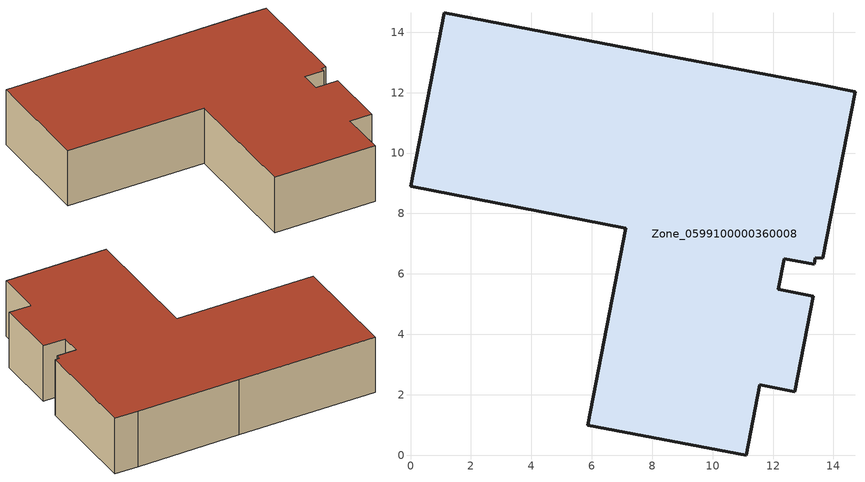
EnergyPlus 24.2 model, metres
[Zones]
Zone_0599100000360008
 floor ground (C_G): 11.56,2.32 11.11,0 5.86,0.99 7.13,7.52 0,8.9 1.11,14.64 8.23,13.27 13.49,12.28 14.71,12.03 13.65,6.52 13.4,6.53 13.37,6.32 12.37,6.51 12.17,5.49 13.32,5.26 12.71,2.1 z0
 wall outside (C_F): 0,8.9 7.13,7.52 5.86,0.99 11.11,0 11.56,2.32 12.71,2.1 13.32,5.26 12.17,5.49 12.37,6.51 13.37,6.32 13.4,6.53 13.65,6.52 14.71,12.03 13.49,12.28 8.23,13.27 1.11,14.64 0,8.9 z0:3.08
 roof outside (C_R): 13.65,6.52 14.71,12.03 13.49,12.28 8.23,13.27 1.11,14.64 0,8.9 7.13,7.52 5.86,0.99 11.11,0 11.56,2.32 12.71,2.1 13.32,5.26 12.17,5.49 12.37,6.51 13.37,6.32 13.4,6.53 z3.08
[BUILDING]
Pand.0599100000360008: North Axis=0; Terrain=City; Loads Convergence Tolerance Value=0.04; Temperature Convergence Tolerance Value=0.4; Solar Distribution=FullExterior; Maximum Number of Warmup Days=25; Minimum Number of Warmup Days=1
[Site:Location]
Rotterdam.The.Hague.AP_ZH_NLD Design_Conditions: Latitude=51.96; Longitude=4.45; Time Zone=1; Elevation=-4.5
[SITE:GROUNDTEMPERATURE:BUILDINGSURFACE]
18, 18, 18, 18, 18, 18, 18, 18, 18, 18, 18, 18
[MATERIAL] Thermal Absorptance=0.9; Solar Absorptance=0.7; Visible Absorptance=0.7
Name | Roughness | Thickness | Conductivity | Density | Specific Heat
G.TI.1992-2005 | MediumSmooth | 0.15 | 0.06 | 540 | 1210
F.TI.1992-2005 | Rough | 0.3 | 0.12 | 1920 | 840
R.TI.1992-2005 | MediumRough | 0.2 | 0.08 | 1500 | 1000
[CONSTRUCTION]
C_G: G.TI.1992-2005
C_F: F.TI.1992-2005
C_R: R.TI.1992-2005
[ZONE]
Zone_0599100000360008: Type=1; Multiplier=1; Ceiling Height=Autocalculate; Volume=Autocalculate; Floor Area=autocalculate; Part of Total Floor Area=Yes
[ZONEINFILTRATION:DESIGNFLOWRATE]
Infil_Zone_0599100000360008: Zone or ZoneList or Space or SpaceList=Zone_0599100000360008; Schedule=AlwaysOn; Design Flow Rate Calculation Method=Flow/Area; Flow Rate per Floor Area=0.0015; Constant Term Coefficient=1; Temperature Term Coefficient=0; Velocity Term Coefficient=0; Velocity Squared Term Coefficient=0
[HVACTEMPLATE:ZONE:IDEALLOADSAIRSYSTEM]
Zone_0599100000360008: Maximum Heating Supply Air Temperature=50; Minimum Cooling Supply Air Temperature=13; Maximum Heating Supply Air Humidity Ratio=0.0156; Minimum Cooling Supply Air Humidity Ratio=0.0077; Heating Limit=NoLimit; Cooling Limit=NoLimit; Dehumidification Control Type=ConstantSensibleHeatRatio; Cooling Sensible Heat Ratio=0.7; Dehumidification Setpoint=60; Humidification Control Type=None; Humidification Setpoint=30; Outdoor Air Method=None; Outdoor Air Flow Rate per Person=0.00944; Outdoor Air Flow Rate per Zone Floor Area=0; Outdoor Air Flow Rate per Zone=0; Demand Controlled Ventilation Type=None; Outdoor Air Economizer Type=NoEconomizer; Heat Recovery Type=None; Sensible Heat Recovery Effectiveness=0.7; Latent Heat Recovery Effectiveness=0.65
[ZONECONTROL:THERMOSTAT]
ThermostatControl_Zone_0599100000360008: Zone or ZoneList=Zone_0599100000360008; Control Type Schedule=DualSetpointControlType; Control 1=Thermostat_Zone_0599100000360008; Temperature Difference Between Cutout And Setpoint=0
[THERMOSTATSETPOINT:DUALSETPOINT]
Thermostat_Zone_0599100000360008: Heating Setpoint Temperature Schedule=HeatingSetpoint_Zone_0599100000360008; Cooling Setpoint Temperature Schedule=CoolingSetpoint_Zone_0599100000360008
[SCHEDULE:COMPACT]
HeatingSetpoint_Zone_0599100000360008: Through: 12/31, For: AllDays, Until: 24:00, 21
CoolingSetpoint_Zone_0599100000360008: Through: 12/31, For: AllDays, Until: 24:00, 24
DualSetpointControlType: Through: 12/31, For: AllDays, Until: 24:00, 4
AlwaysOn: Through: 12/31, For: AllDays, Until: 24:00, 1
